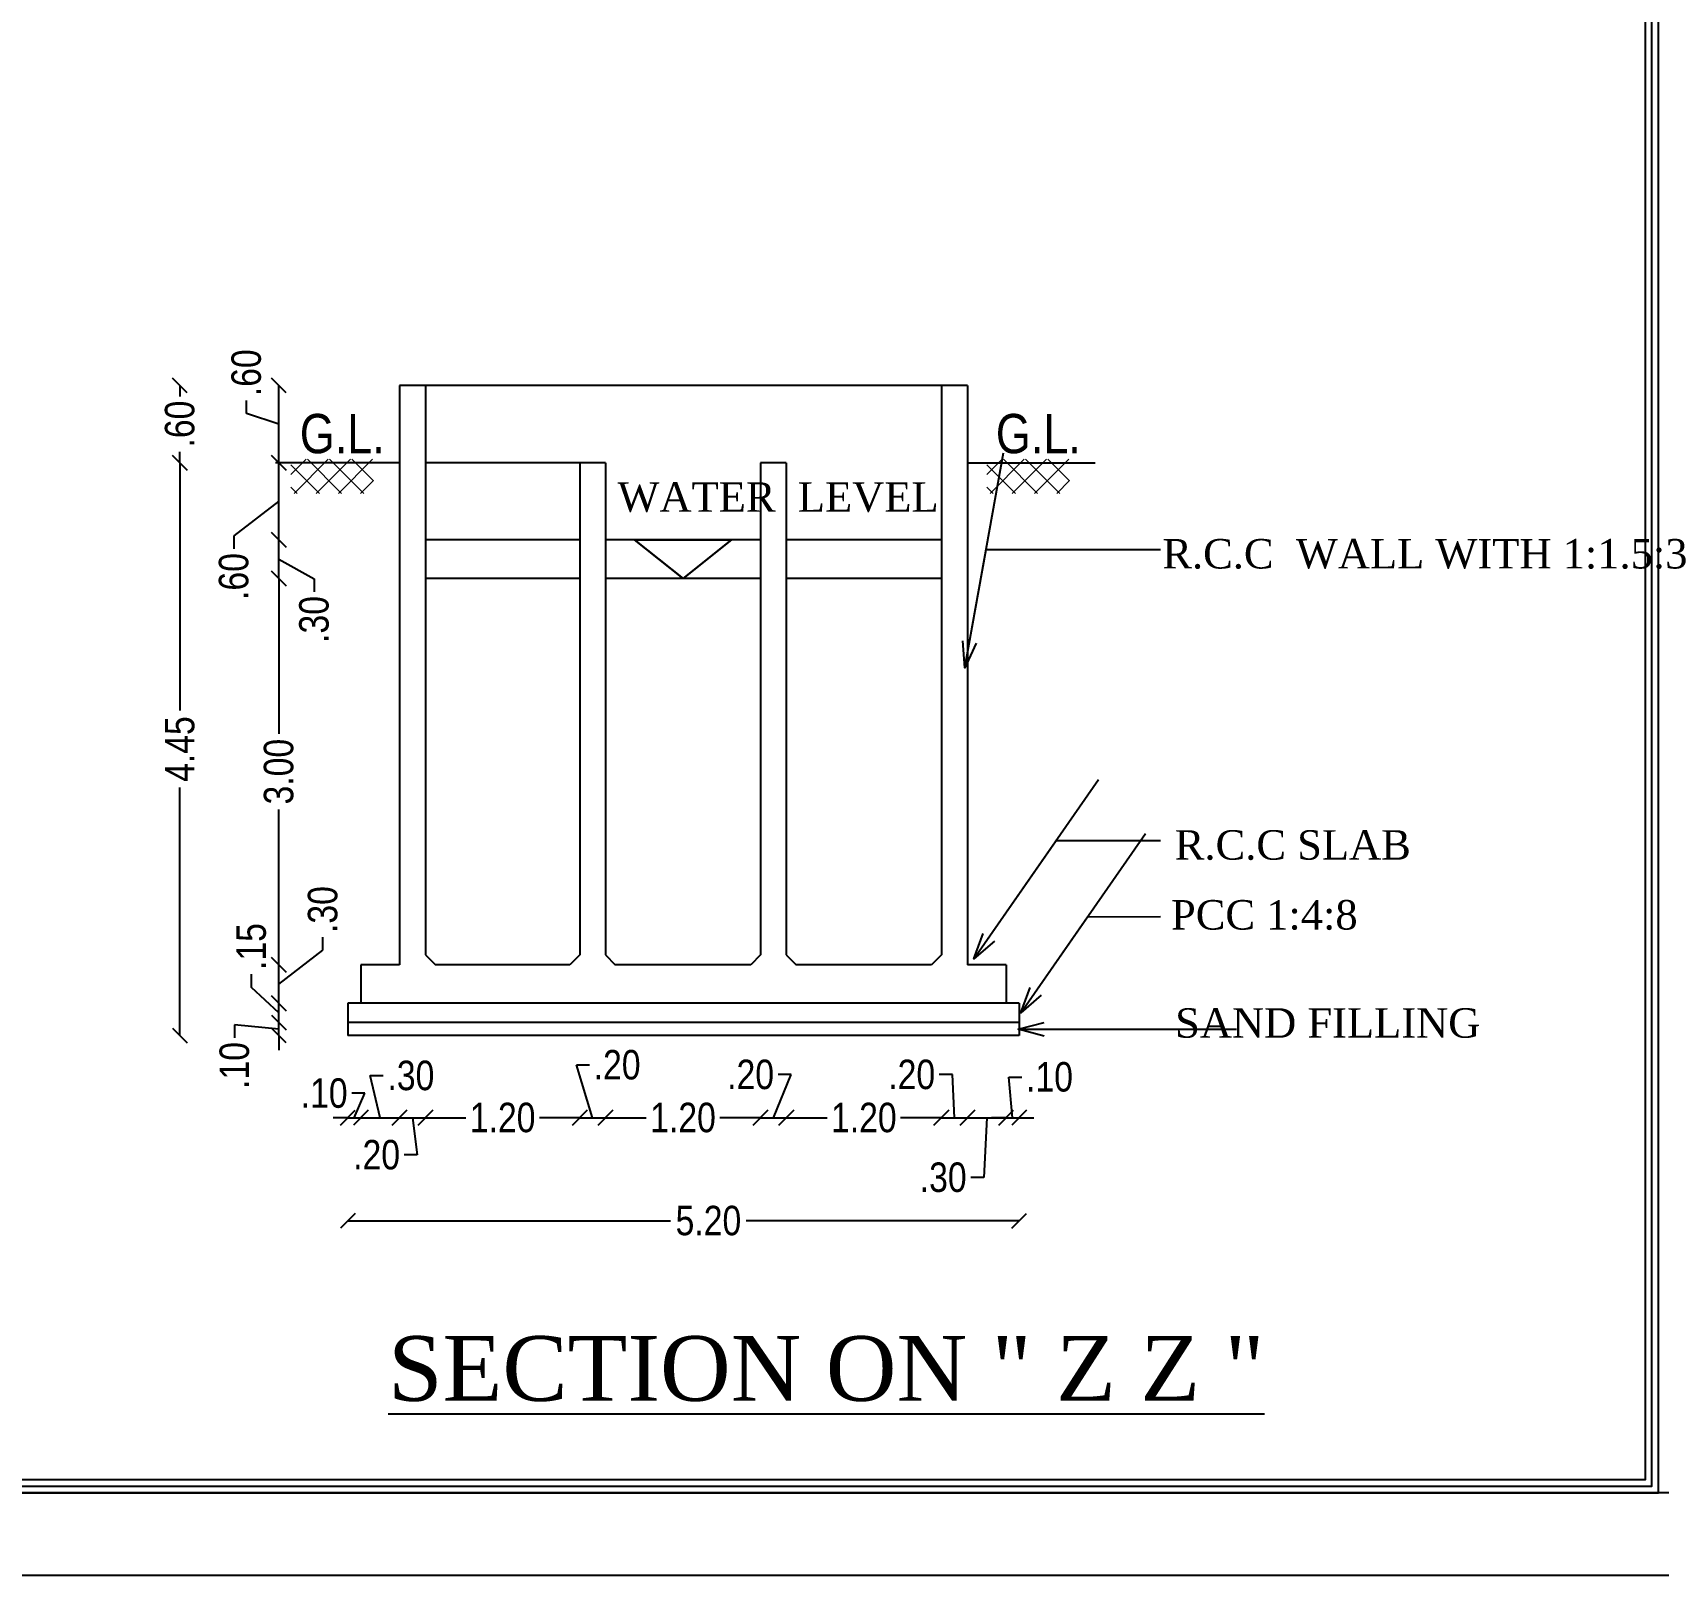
# Model space of a CAD drawing. Header units: metres. Extents: x 605 to 716, y 216 to 296.
# Drawn here: x 633.1 to 640.54, y 216.29 to 223.35 of the extents above; entities that cross this region are included whole.
import ezdxf

# ---------------------------------------------------------------- set-up
doc = ezdxf.new("R2010")
doc.units = ezdxf.units.M
doc.layers.add('Dim', color=3, linetype='Continuous')
doc.layers.add('TEXT', color=7, linetype='Continuous')
for name, color, linetype, lineweight in [('grid', 8, 'Continuous', 13), ('JOINERY', 224, 'Continuous', 30), ('wall', 2, 'Continuous', 18)]:
    doc.layers.add(name, color=color, linetype=linetype, lineweight=lineweight)
doc.styles.add('BOUND1', font='times.ttf')
doc.styles.add('HANDWRITE', font='ARIALN.TTF')
doc.dimstyles.new('APP', dxfattribs={"dimscale": 0, "dimtxt": 9, "dimasz": 4.5, "dimexe": 0.18, "dimexo": 0.0625, "dimgap": 2, "dimtad": 0, "dimlfac": 0.0254, "dimzin": 4, "dimdsep": 46, "dimtxsty": 'HANDWRITE', "dimblk1": 'OBLIQUE', "dimblk2": 'OBLIQUE', "dimsah": 1, "dimcen": 0.09, "dimse1": 1, "dimse2": 1, "dimadec": 0, "dimazin": 0, "dimtfac": 1, "dimtmove": 0, "dimatfit": 3, "dimldrblk": 'OBLIQUE', "dimfxl": 0, "dimtolj": 1, "dimtzin": 0, "dimarcsym": 0})

# ---------------------------------------------------------------- blocks, each defined once
blk = doc.blocks.new('_Oblique')
at = {"color": 0, "linetype": 'ByBlock', "lineweight": -2}
blk.add_line((-0.5, -0.5), (0.5, 0.5), dxfattribs=at)
blk = doc.blocks.new('*D267')
at = {"layer": 'Defpoints', "color": 0}
for p in [(316259.94, -10952.79), (316269.98, -10952.79), (316269.98, -10956.72)]:
    blk.add_point(p, dxfattribs=at)
at = {"layer": 'Dim', "color": 0, "lineweight": -2}
for p, q in [((316259.94, -10952.79), (316259.94, -10948.29)), ((316259.94, -10954.76), (316246.41, -10953.45)), ((316246.41, -10953.45), (316246.41, -10957.45)), ((316259.94, -10956.72), (316259.94, -10952.79)), ((316259.94, -10956.72), (316259.94, -10952.79)), ((316259.94, -10956.72), (316259.94, -10961.22))]:
    blk.add_line(p, q, dxfattribs=at)
at = {"layer": 'Dim', "color": 0, "lineweight": -2, "xscale": 4.5, "yscale": 4.5, "zscale": 4.5}
for p, rotation in [((316259.94, -10952.79), 270), ((316259.94, -10956.72), 90)]:
    blk.add_blockref('_Oblique', p, dxfattribs=dict(at, rotation=rotation))
at = {"layer": 'Dim', "color": 0, "insert": (316246.41, -10965.89), "char_height": 9, "attachment_point": 5, "rotation": 90, "style": 'HANDWRITE'}
blk.add_mtext('\\A1;.10', dxfattribs=at)
blk = doc.blocks.new('*D268')
at = {"layer": 'Defpoints', "color": 0}
for p in [(316259.94, -10946.89), (316269.98, -10946.89), (316269.98, -10952.79)]:
    blk.add_point(p, dxfattribs=at)
at = {"layer": 'Dim', "color": 0, "lineweight": -2}
for p, q in [((316251.57, -10942), (316251.57, -10938)), ((316259.94, -10949.84), (316251.57, -10942)), ((316259.94, -10952.79), (316259.94, -10946.89))]:
    blk.add_line(p, q, dxfattribs=at)
at = {"layer": 'Dim', "color": 0, "lineweight": -2, "xscale": 4.5, "yscale": 4.5, "zscale": 4.5}
for p, rotation in [((316259.94, -10946.89), 90), ((316259.94, -10952.79), 270)]:
    blk.add_blockref('_Oblique', p, dxfattribs=dict(at, rotation=rotation))
at = {"layer": 'Dim', "color": 0, "insert": (316251.57, -10929.53), "char_height": 9, "attachment_point": 5, "rotation": 90, "style": 'HANDWRITE'}
blk.add_mtext('\\A1;.15', dxfattribs=at)
blk = doc.blocks.new('*D269')
at = {"layer": 'Defpoints', "color": 0}
for p in [(316259.94, -10935.08), (316273.91, -10935.08), (316269.98, -10946.89)]:
    blk.add_point(p, dxfattribs=at)
at = {"layer": 'Dim', "color": 0, "lineweight": -2}
for p, q in [((316259.94, -10940.99), (316273.4, -10930.67)), ((316273.4, -10930.67), (316273.4, -10926.67)), ((316259.94, -10946.89), (316259.94, -10935.08))]:
    blk.add_line(p, q, dxfattribs=at)
at = {"layer": 'Dim', "color": 0, "lineweight": -2, "xscale": 4.5, "yscale": 4.5, "zscale": 4.5}
for p, rotation in [((316259.94, -10935.08), 90), ((316259.94, -10946.89), 270)]:
    blk.add_blockref('_Oblique', p, dxfattribs=dict(at, rotation=rotation))
at = {"layer": 'Dim', "color": 0, "insert": (316273.4, -10918.23), "char_height": 9, "attachment_point": 5, "rotation": 90, "style": 'HANDWRITE'}
blk.add_mtext('\\A1;.30', dxfattribs=at)
blk = doc.blocks.new('*D270')
at = {"layer": 'Defpoints', "color": 0}
for p in [(316259.94, -10817.05), (316293.72, -10817.05), (316273.91, -10935.08)]:
    blk.add_point(p, dxfattribs=at)
at = {"layer": 'Dim', "color": 0, "lineweight": -2}
for p, q in [((316259.94, -10817.05), (316259.94, -10864.49)), ((316259.94, -10935.08), (316259.94, -10887.64))]:
    blk.add_line(p, q, dxfattribs=at)
at = {"layer": 'Dim', "color": 0, "lineweight": -2, "xscale": 4.5, "yscale": 4.5, "zscale": 4.5}
for p, rotation in [((316259.94, -10817.05), 90), ((316259.94, -10935.08), 270)]:
    blk.add_blockref('_Oblique', p, dxfattribs=dict(at, rotation=rotation))
at = {"layer": 'Dim', "color": 0, "insert": (316259.94, -10876.07), "char_height": 9, "attachment_point": 5, "rotation": 90, "style": 'HANDWRITE'}
blk.add_mtext('\\A1;3.00', dxfattribs=at)
blk = doc.blocks.new('*D271')
at = {"layer": 'Defpoints', "color": 0}
for p in [(316259.94, -10805.25), (316293.72, -10805.25), (316293.72, -10817.05)]:
    blk.add_point(p, dxfattribs=at)
at = {"layer": 'Dim', "color": 0, "lineweight": -2}
for p, q in [((316259.94, -10817.05), (316259.94, -10805.25)), ((316259.94, -10811.15), (316270.74, -10817.12)), ((316270.74, -10817.12), (316270.74, -10821.12))]:
    blk.add_line(p, q, dxfattribs=at)
at = {"layer": 'Dim', "color": 0, "lineweight": -2, "xscale": 4.5, "yscale": 4.5, "zscale": 4.5}
for p, rotation in [((316259.94, -10805.25), 90), ((316259.94, -10817.05), 270)]:
    blk.add_blockref('_Oblique', p, dxfattribs=dict(at, rotation=rotation))
at = {"layer": 'Dim', "color": 0, "insert": (316270.74, -10829.56), "char_height": 9, "attachment_point": 5, "rotation": 90, "style": 'HANDWRITE'}
blk.add_mtext('\\A1;.30', dxfattribs=at)
blk = doc.blocks.new('*D272')
at = {"layer": 'Defpoints', "color": 0}
for p in [(316259.94, -10781.64), (316293.72, -10781.64), (316293.72, -10805.25)]:
    blk.add_point(p, dxfattribs=at)
at = {"layer": 'Dim', "color": 0, "lineweight": -2}
for p, q in [((316259.94, -10805.25), (316259.94, -10781.64)), ((316259.94, -10793.44), (316246.2, -10804)), ((316246.2, -10804), (316246.2, -10808))]:
    blk.add_line(p, q, dxfattribs=at)
at = {"layer": 'Dim', "color": 0, "lineweight": -2, "xscale": 4.5, "yscale": 4.5, "zscale": 4.5}
for p, rotation in [((316259.94, -10781.64), 90), ((316259.94, -10805.25), 270)]:
    blk.add_blockref('_Oblique', p, dxfattribs=dict(at, rotation=rotation))
at = {"layer": 'Dim', "color": 0, "insert": (316246.2, -10816.43), "char_height": 9, "attachment_point": 5, "rotation": 90, "style": 'HANDWRITE'}
blk.add_mtext('\\A1;.60', dxfattribs=at)
blk = doc.blocks.new('*D273')
at = {"layer": 'Defpoints', "color": 0}
for p in [(316259.94, -10758.03), (316293.72, -10758.03), (316293.72, -10781.64)]:
    blk.add_point(p, dxfattribs=at)
at = {"layer": 'Dim', "color": 0, "lineweight": -2}
for p, q in [((316259.94, -10781.64), (316259.94, -10758.03)), ((316250.04, -10766.59), (316250.04, -10762.59)), ((316259.94, -10769.84), (316250.04, -10766.59))]:
    blk.add_line(p, q, dxfattribs=at)
at = {"layer": 'Dim', "color": 0, "lineweight": -2, "xscale": 4.5, "yscale": 4.5, "zscale": 4.5}
for p, rotation in [((316259.94, -10758.03), 90), ((316259.94, -10781.64), 270)]:
    blk.add_blockref('_Oblique', p, dxfattribs=dict(at, rotation=rotation))
at = {"layer": 'Dim', "color": 0, "insert": (316250.04, -10754.15), "char_height": 9, "attachment_point": 5, "rotation": 90, "style": 'HANDWRITE'}
blk.add_mtext('\\A1;.60', dxfattribs=at)
blk = doc.blocks.new('*D274')
at = {"layer": 'Defpoints', "color": 0}
for p in [(316229.71, -10781.64), (316296.8, -10781.64), (316281.07, -10956.72)]:
    blk.add_point(p, dxfattribs=at)
at = {"layer": 'Dim', "color": 0, "lineweight": -2}
for p, q in [((316229.71, -10781.64), (316229.71, -10857.42)), ((316229.71, -10956.72), (316229.71, -10880.94))]:
    blk.add_line(p, q, dxfattribs=at)
at = {"layer": 'Dim', "color": 0, "lineweight": -2, "xscale": 4.5, "yscale": 4.5, "zscale": 4.5}
for p, rotation in [((316229.71, -10781.64), 90), ((316229.71, -10956.72), 270)]:
    blk.add_blockref('_Oblique', p, dxfattribs=dict(at, rotation=rotation))
at = {"layer": 'Dim', "color": 0, "insert": (316229.71, -10869.18), "char_height": 9, "attachment_point": 5, "rotation": 90, "style": 'HANDWRITE'}
blk.add_mtext('\\A1;4.45', dxfattribs=at)
blk = doc.blocks.new('*D275')
at = {"layer": 'Defpoints', "color": 0}
for p in [(316229.71, -10758.03), (316296.8, -10758.03), (316296.8, -10781.64)]:
    blk.add_point(p, dxfattribs=at)
at = {"layer": 'Dim', "color": 0, "lineweight": -2}
for p, q in [((316229.71, -10758.03), (316229.71, -10761.4)), ((316229.71, -10781.64), (316229.71, -10778.27))]:
    blk.add_line(p, q, dxfattribs=at)
at = {"layer": 'Dim', "color": 0, "lineweight": -2, "xscale": 4.5, "yscale": 4.5, "zscale": 4.5}
for p, rotation in [((316229.71, -10758.03), 90), ((316229.71, -10781.64), 270)]:
    blk.add_blockref('_Oblique', p, dxfattribs=dict(at, rotation=rotation))
at = {"layer": 'Dim', "color": 0, "insert": (316229.71, -10769.84), "char_height": 9, "attachment_point": 5, "rotation": 90, "style": 'HANDWRITE'}
blk.add_mtext('\\A1;.60', dxfattribs=at)
blk = doc.blocks.new('*D255')
at = {"layer": 'Defpoints', "color": 0}
for p in [(316281.07, -10946.89), (316285, -10946.89), (316285, -10981.84)]:
    blk.add_point(p, dxfattribs=at)
at = {"layer": 'grid', "color": 0, "lineweight": -2}
for p, q in [((316286.25, -10974.38), (316282.25, -10974.38)), ((316283.03, -10981.84), (316286.25, -10974.38)), ((316281.07, -10981.84), (316276.57, -10981.84)), ((316281.07, -10981.84), (316285, -10981.84)), ((316281.07, -10981.84), (316285, -10981.84)), ((316285, -10981.84), (316289.5, -10981.84))]:
    blk.add_line(p, q, dxfattribs=at)
at = {"layer": 'grid', "color": 0, "lineweight": -2, "xscale": 4.5, "yscale": 4.5, "zscale": 4.5}
blk.add_blockref('_Oblique', (316281.07, -10981.84), dxfattribs=at)
at = {"layer": 'grid', "color": 0, "lineweight": -2, "xscale": 4.5, "yscale": 4.5, "zscale": 4.5, "rotation": 180}
blk.add_blockref('_Oblique', (316285, -10981.84), dxfattribs=at)
at = {"layer": 'grid', "color": 0, "insert": (316273.82, -10974.38), "char_height": 9, "attachment_point": 5, "style": 'HANDWRITE'}
blk.add_mtext('\\A1;.10', dxfattribs=at)
blk = doc.blocks.new('*D256')
at = {"layer": 'Defpoints', "color": 0}
for p in [(316296.8, -10935.08), (316285, -10946.89), (316296.8, -10981.84)]:
    blk.add_point(p, dxfattribs=at)
at = {"layer": 'grid', "color": 0, "lineweight": -2}
for p, q in [((316290.9, -10981.84), (316287.89, -10968.99)), ((316287.89, -10968.99), (316291.89, -10968.99)), ((316285, -10981.84), (316296.8, -10981.84))]:
    blk.add_line(p, q, dxfattribs=at)
at = {"layer": 'grid', "color": 0, "lineweight": -2, "xscale": 4.5, "yscale": 4.5, "zscale": 4.5, "rotation": 180}
blk.add_blockref('_Oblique', (316285, -10981.84), dxfattribs=at)
at = {"layer": 'grid', "color": 0, "lineweight": -2, "xscale": 4.5, "yscale": 4.5, "zscale": 4.5}
blk.add_blockref('_Oblique', (316296.8, -10981.84), dxfattribs=at)
at = {"layer": 'grid', "color": 0, "insert": (316300.33, -10968.99), "char_height": 9, "attachment_point": 5, "style": 'HANDWRITE'}
blk.add_mtext('\\A1;.30', dxfattribs=at)
blk = doc.blocks.new('*D257')
at = {"layer": 'Defpoints', "color": 0}
for p in [(316304.8, -10917.1), (316296.8, -10935.08), (316304.8, -10981.84)]:
    blk.add_point(p, dxfattribs=at)
at = {"layer": 'grid', "color": 0, "lineweight": -2}
for p, q in [((316296.8, -10981.84), (316304.8, -10981.84)), ((316300.8, -10981.84), (316302.28, -10993.21)), ((316302.28, -10993.21), (316298.28, -10993.21))]:
    blk.add_line(p, q, dxfattribs=at)
at = {"layer": 'grid', "color": 0, "lineweight": -2, "xscale": 4.5, "yscale": 4.5, "zscale": 4.5, "rotation": 180}
blk.add_blockref('_Oblique', (316296.8, -10981.84), dxfattribs=at)
at = {"layer": 'grid', "color": 0, "lineweight": -2, "xscale": 4.5, "yscale": 4.5, "zscale": 4.5}
blk.add_blockref('_Oblique', (316304.8, -10981.84), dxfattribs=at)
at = {"layer": 'grid', "color": 0, "insert": (316289.84, -10993.21), "char_height": 9, "attachment_point": 5, "style": 'HANDWRITE'}
blk.add_mtext('\\A1;.20', dxfattribs=at)
blk = doc.blocks.new('*D258')
at = {"layer": 'Defpoints', "color": 0}
for p in [(316351.92, -10912.75), (316304.8, -10917.1), (316351.92, -10981.84)]:
    blk.add_point(p, dxfattribs=at)
at = {"layer": 'grid', "color": 0, "lineweight": -2}
for p, q in [((316304.8, -10981.84), (316317.14, -10981.84)), ((316351.92, -10981.84), (316339.59, -10981.84))]:
    blk.add_line(p, q, dxfattribs=at)
at = {"layer": 'grid', "color": 0, "lineweight": -2, "xscale": 4.5, "yscale": 4.5, "zscale": 4.5, "rotation": 180}
blk.add_blockref('_Oblique', (316304.8, -10981.84), dxfattribs=at)
at = {"layer": 'grid', "color": 0, "lineweight": -2, "xscale": 4.5, "yscale": 4.5, "zscale": 4.5}
blk.add_blockref('_Oblique', (316351.92, -10981.84), dxfattribs=at)
at = {"layer": 'grid', "color": 0, "insert": (316328.36, -10981.84), "char_height": 9, "attachment_point": 5, "style": 'HANDWRITE'}
blk.add_mtext('\\A1;1.20', dxfattribs=at)
blk = doc.blocks.new('*D259')
at = {"layer": 'Defpoints', "color": 0}
for p in [(316351.92, -10912.75), (316359.79, -10912.75), (316359.79, -10981.84)]:
    blk.add_point(p, dxfattribs=at)
at = {"layer": 'grid', "color": 0, "lineweight": -2}
for p, q in [((316355.86, -10981.84), (316350.9, -10965.71)), ((316350.9, -10965.71), (316354.9, -10965.71)), ((316351.92, -10981.84), (316359.79, -10981.84))]:
    blk.add_line(p, q, dxfattribs=at)
at = {"layer": 'grid', "color": 0, "lineweight": -2, "xscale": 4.5, "yscale": 4.5, "zscale": 4.5, "rotation": 180}
blk.add_blockref('_Oblique', (316351.92, -10981.84), dxfattribs=at)
at = {"layer": 'grid', "color": 0, "lineweight": -2, "xscale": 4.5, "yscale": 4.5, "zscale": 4.5}
blk.add_blockref('_Oblique', (316359.79, -10981.84), dxfattribs=at)
at = {"layer": 'grid', "color": 0, "insert": (316363.34, -10965.71), "char_height": 9, "attachment_point": 5, "style": 'HANDWRITE'}
blk.add_mtext('\\A1;.20', dxfattribs=at)
blk = doc.blocks.new('*D260')
at = {"layer": 'Defpoints', "color": 0}
for p in [(316407.17, -10904.05), (316359.79, -10912.75), (316407.17, -10981.84)]:
    blk.add_point(p, dxfattribs=at)
at = {"layer": 'grid', "color": 0, "lineweight": -2}
for p, q in [((316359.79, -10981.84), (316372.25, -10981.84)), ((316407.17, -10981.84), (316394.71, -10981.84))]:
    blk.add_line(p, q, dxfattribs=at)
at = {"layer": 'grid', "color": 0, "lineweight": -2, "xscale": 4.5, "yscale": 4.5, "zscale": 4.5, "rotation": 180}
blk.add_blockref('_Oblique', (316359.79, -10981.84), dxfattribs=at)
at = {"layer": 'grid', "color": 0, "lineweight": -2, "xscale": 4.5, "yscale": 4.5, "zscale": 4.5}
blk.add_blockref('_Oblique', (316407.17, -10981.84), dxfattribs=at)
at = {"layer": 'grid', "color": 0, "insert": (316383.48, -10981.84), "char_height": 9, "attachment_point": 5, "style": 'HANDWRITE'}
blk.add_mtext('\\A1;1.20', dxfattribs=at)
blk = doc.blocks.new('*D261')
at = {"layer": 'Defpoints', "color": 0}
for p in [(316407.17, -10904.05), (316415.04, -10904.05), (316415.04, -10981.84)]:
    blk.add_point(p, dxfattribs=at)
at = {"layer": 'grid', "color": 0, "lineweight": -2}
for p, q in [((316411.11, -10981.84), (316416.57, -10968.67)), ((316416.57, -10968.67), (316412.57, -10968.67)), ((316407.17, -10981.84), (316415.04, -10981.84))]:
    blk.add_line(p, q, dxfattribs=at)
at = {"layer": 'grid', "color": 0, "lineweight": -2, "xscale": 4.5, "yscale": 4.5, "zscale": 4.5, "rotation": 180}
blk.add_blockref('_Oblique', (316407.17, -10981.84), dxfattribs=at)
at = {"layer": 'grid', "color": 0, "lineweight": -2, "xscale": 4.5, "yscale": 4.5, "zscale": 4.5}
blk.add_blockref('_Oblique', (316415.04, -10981.84), dxfattribs=at)
at = {"layer": 'grid', "color": 0, "insert": (316404.13, -10968.67), "char_height": 9, "attachment_point": 5, "style": 'HANDWRITE'}
blk.add_mtext('\\A1;.20', dxfattribs=at)
blk = doc.blocks.new('*D262')
at = {"layer": 'Defpoints', "color": 0}
for p in [(316462.42, -10900.71), (316415.04, -10904.05), (316462.42, -10981.84)]:
    blk.add_point(p, dxfattribs=at)
at = {"layer": 'grid', "color": 0, "lineweight": -2}
for p, q in [((316415.04, -10981.84), (316427.5, -10981.84)), ((316462.42, -10981.84), (316449.96, -10981.84))]:
    blk.add_line(p, q, dxfattribs=at)
at = {"layer": 'grid', "color": 0, "lineweight": -2, "xscale": 4.5, "yscale": 4.5, "zscale": 4.5, "rotation": 180}
blk.add_blockref('_Oblique', (316415.04, -10981.84), dxfattribs=at)
at = {"layer": 'grid', "color": 0, "lineweight": -2, "xscale": 4.5, "yscale": 4.5, "zscale": 4.5}
blk.add_blockref('_Oblique', (316462.42, -10981.84), dxfattribs=at)
at = {"layer": 'grid', "color": 0, "insert": (316438.73, -10981.84), "char_height": 9, "attachment_point": 5, "style": 'HANDWRITE'}
blk.add_mtext('\\A1;1.20', dxfattribs=at)
blk = doc.blocks.new('*D263')
at = {"layer": 'Defpoints', "color": 0}
for p in [(316462.42, -10900.71), (316470.42, -10900.71), (316470.42, -10981.84)]:
    blk.add_point(p, dxfattribs=at)
at = {"layer": 'grid', "color": 0, "lineweight": -2}
for p, q in [((316465.79, -10968.67), (316461.79, -10968.67)), ((316466.42, -10981.84), (316465.79, -10968.67)), ((316462.42, -10981.84), (316470.42, -10981.84))]:
    blk.add_line(p, q, dxfattribs=at)
at = {"layer": 'grid', "color": 0, "lineweight": -2, "xscale": 4.5, "yscale": 4.5, "zscale": 4.5, "rotation": 180}
blk.add_blockref('_Oblique', (316462.42, -10981.84), dxfattribs=at)
at = {"layer": 'grid', "color": 0, "lineweight": -2, "xscale": 4.5, "yscale": 4.5, "zscale": 4.5}
blk.add_blockref('_Oblique', (316470.42, -10981.84), dxfattribs=at)
at = {"layer": 'grid', "color": 0, "insert": (316453.36, -10968.67), "char_height": 9, "attachment_point": 5, "style": 'HANDWRITE'}
blk.add_mtext('\\A1;.20', dxfattribs=at)
blk = doc.blocks.new('*D264')
at = {"layer": 'Defpoints', "color": 0}
for p in [(316470.42, -10900.71), (316482.23, -10935.08), (316482.23, -10981.84)]:
    blk.add_point(p, dxfattribs=at)
at = {"layer": 'grid', "color": 0, "lineweight": -2}
for p, q in [((316470.42, -10981.84), (316482.23, -10981.84)), ((316476.32, -10981.84), (316475.42, -11000.1)), ((316475.42, -11000.1), (316471.42, -11000.1))]:
    blk.add_line(p, q, dxfattribs=at)
at = {"layer": 'grid', "color": 0, "lineweight": -2, "xscale": 4.5, "yscale": 4.5, "zscale": 4.5, "rotation": 180}
blk.add_blockref('_Oblique', (316470.42, -10981.84), dxfattribs=at)
at = {"layer": 'grid', "color": 0, "lineweight": -2, "xscale": 4.5, "yscale": 4.5, "zscale": 4.5}
blk.add_blockref('_Oblique', (316482.23, -10981.84), dxfattribs=at)
at = {"layer": 'grid', "color": 0, "insert": (316462.98, -11000.1), "char_height": 9, "attachment_point": 5, "style": 'HANDWRITE'}
blk.add_mtext('\\A1;.30', dxfattribs=at)
blk = doc.blocks.new('*D265')
at = {"layer": 'Defpoints', "color": 0}
for p in [(316482.23, -10935.08), (316486.16, -10946.89), (316486.16, -10981.84)]:
    blk.add_point(p, dxfattribs=at)
at = {"layer": 'grid', "color": 0, "lineweight": -2}
for p, q in [((316484.19, -10981.84), (316483.03, -10969.41)), ((316483.03, -10969.41), (316487.03, -10969.41)), ((316482.23, -10981.84), (316477.73, -10981.84)), ((316482.23, -10981.84), (316486.16, -10981.84)), ((316482.23, -10981.84), (316486.16, -10981.84)), ((316486.16, -10981.84), (316490.66, -10981.84))]:
    blk.add_line(p, q, dxfattribs=at)
at = {"layer": 'grid', "color": 0, "lineweight": -2, "xscale": 4.5, "yscale": 4.5, "zscale": 4.5}
blk.add_blockref('_Oblique', (316482.23, -10981.84), dxfattribs=at)
at = {"layer": 'grid', "color": 0, "lineweight": -2, "xscale": 4.5, "yscale": 4.5, "zscale": 4.5, "rotation": 180}
blk.add_blockref('_Oblique', (316486.16, -10981.84), dxfattribs=at)
at = {"layer": 'grid', "color": 0, "insert": (316495.47, -10969.41), "char_height": 9, "attachment_point": 5, "style": 'HANDWRITE'}
blk.add_mtext('\\A1;.10', dxfattribs=at)
blk = doc.blocks.new('*D266')
at = {"layer": 'Defpoints', "color": 0}
for p in [(316281.07, -10956.72), (316486.16, -10956.72), (316486.16, -11013.34)]:
    blk.add_point(p, dxfattribs=at)
at = {"layer": 'grid', "color": 0, "lineweight": -2}
for p, q in [((316281.07, -11013.34), (316379.66, -11013.34)), ((316486.16, -11013.34), (316402.81, -11013.34))]:
    blk.add_line(p, q, dxfattribs=at)
at = {"layer": 'grid', "color": 0, "lineweight": -2, "xscale": 4.5, "yscale": 4.5, "zscale": 4.5, "rotation": 180}
blk.add_blockref('_Oblique', (316281.07, -11013.34), dxfattribs=at)
at = {"layer": 'grid', "color": 0, "lineweight": -2, "xscale": 4.5, "yscale": 4.5, "zscale": 4.5}
blk.add_blockref('_Oblique', (316486.16, -11013.34), dxfattribs=at)
at = {"layer": 'grid', "color": 0, "insert": (316391.24, -11013.34), "char_height": 9, "attachment_point": 5, "style": 'HANDWRITE'}
blk.add_mtext('\\A1;5.20', dxfattribs=at)
blk = doc.blocks.new('FVXV')
at = {"layer": 'grid'}
h = blk.add_hatch(dxfattribs=at)
h.set_pattern_fill('NET', color=256, scale=38.4, angle=45, style=0)
h.set_pattern_definition([(45, (314547.528, -11655.8666), (-3.394113, 3.394113), []), (135, (314547.528, -11655.8666), (-3.394113, -3.394113), [])])
h.paths.add_polyline_path([(316288.913, -10780.572), (316263.606, -10780.572), (316263.606, -10791.028), (316288.913, -10791.028)])
h = blk.add_hatch(dxfattribs=at)
h.set_pattern_fill('NET', color=256, scale=38.4, angle=45, style=0)
h.set_pattern_definition([(45, (314760.2293, -11655.8666), (-3.394113, 3.394113), []), (135, (314760.2293, -11655.8666), (-3.394113, -3.394113), [])])
h.paths.add_polyline_path([(316501.615, -10780.572), (316476.307, -10780.572), (316476.307, -10791.028), (316501.615, -10791.028)])
at = {"color": 2}
blk.add_line((316677.554, -11077.785), (316677.554, -10153.33), dxfattribs=at)
for points in [[(316681.554, -10153.33), (315670.472, -10153.33), (315670.472, -11096.474), (316681.554, -11096.474)], [(316679.554, -10155.33), (315672.472, -10155.33), (315672.472, -11094.474), (316679.554, -11094.474)], [(316677.554, -10157.33), (315674.472, -10157.33), (315674.472, -11092.474), (316677.554, -11092.474)]]:
    blk.add_lwpolyline(points, close=True, dxfattribs=at)
at = {"layer": 'JOINERY'}
for p, q in [((316383.482, -10805.248), (316368.67, -10805.248)), ((316368.67, -10805.248), (316383.482, -10817.051)), ((316383.482, -10805.248), (316398.293, -10805.248)), ((316398.293, -10805.248), (316383.482, -10817.051))]:
    blk.add_line(p, q, dxfattribs=at)
at = {"layer": 'wall', "lineweight": -2}
for p, q in [((316296.803, -10758.035), (316296.803, -10935.084)), ((316470.422, -10758.035), (316296.803, -10758.035)), ((316304.803, -10758.035), (316304.803, -10932.084)), ((316462.422, -10758.035), (316462.422, -10932.084)), ((316470.422, -10758.035), (316470.422, -10935.084)), ((316296.803, -10781.641), (316258.911, -10781.641)), ((316359.791, -10781.641), (316304.803, -10781.641)), ((316351.922, -10781.641), (316351.922, -10932.084)), ((316359.791, -10781.641), (316359.791, -10932.084)), ((316407.172, -10781.641), (316407.172, -10932.084)), ((316415.041, -10781.641), (316407.172, -10781.641)), ((316415.041, -10781.641), (316415.041, -10932.084)), ((316470.422, -10781.641), (316509.441, -10781.641)), ((316351.922, -10805.248), (316304.803, -10805.248)), ((316407.172, -10805.248), (316359.791, -10805.248)), ((316462.422, -10805.248), (316415.041, -10805.248)), ((316351.922, -10817.051), (316304.803, -10817.051)), ((316407.172, -10817.051), (316359.791, -10817.051)), ((316462.422, -10817.051), (316415.041, -10817.051)), ((316285, -10935.084), (316285, -10946.887)), ((316296.803, -10935.084), (316285, -10935.084)), ((316304.803, -10932.084), (316307.803, -10935.084)), ((316348.922, -10935.084), (316307.803, -10935.084)), ((316351.922, -10932.084), (316348.922, -10935.084)), ((316359.791, -10932.084), (316362.791, -10935.084)), ((316404.172, -10935.084), (316362.791, -10935.084)), ((316407.172, -10932.084), (316404.172, -10935.084)), ((316415.041, -10932.084), (316418.041, -10935.084)), ((316459.422, -10935.084), (316418.041, -10935.084)), ((316462.422, -10932.084), (316459.422, -10935.084)), ((316482.225, -10935.084), (316470.422, -10935.084)), ((316482.225, -10935.084), (316482.225, -10946.887)), ((316281.066, -10946.887), (316281.066, -10956.723)), ((316486.16, -10946.887), (316281.066, -10946.887)), ((316486.16, -10946.887), (316486.16, -10956.723)), ((316486.16, -10952.789), (316281.066, -10952.789)), ((316486.16, -10956.723), (316281.066, -10956.723))]:
    blk.add_line(p, q, dxfattribs=at)
at = {"layer": 'TEXT'}
for s, height, style, p in [('G.L.', 12, 'HANDWRITE', (316266.362, -10778.745)), ('G.L.', 12, 'HANDWRITE', (316479.063, -10778.745)), ('WATER  LEVEL', 9, 'BOUND1', (316363.449, -10796.626)), ('R.C.C  WALL WITH 1:1.5:3', 9, 'BOUND1', (316529.947, -10813.967)), ('R.C.C SLAB', 9, 'BOUND1', (316533.745, -10902.963)), ('PCC 1:4:8', 9, 'BOUND1', (316532.591, -10924.334)), ('SAND FILLING', 9, 'BOUND1', (316533.858, -10957.387)), ('%%USECTION ON " Z Z "', 19.8, 'BOUND1', (316293.376, -11068.386))]:
    blk.add_text(s, height=height, dxfattribs=dict(at, style=style)).set_placement(p)
at = {"layer": 'Dim'}
for base, p1, p2, picture, middle in [((316259.935, -10758.035), (316293.717, -10781.641), (316293.717, -10758.035), '*D273', (316250.042, -10760.59)), ((316259.935, -10781.641), (316293.717, -10805.248), (316293.717, -10781.641), '*D272', (316246.203, -10809.998)), ((316259.935, -10805.248), (316293.717, -10817.051), (316293.717, -10805.248), '*D271', (316270.742, -10823.122)), ((316259.935, -10935.084), (316269.98, -10946.887), (316273.914, -10935.084), '*D269', (316273.396, -10924.667)), ((316259.935, -10946.887), (316269.98, -10952.789), (316269.98, -10946.887), '*D268', (316251.569, -10936.005)), ((316259.935, -10952.789), (316269.98, -10956.723), (316269.98, -10952.789), '*D267', (316246.406, -10959.452))]:
    dim = blk.add_linear_dim(base=base, p1=p1, p2=p2, angle=90, dimstyle='APP', override={"dimscale": 1, "dimtmove": 1}, dxfattribs=at)
    dim.commit()
    dim.dimension.update_dxf_attribs({"geometry": picture, "text_midpoint": middle, "dimtype": 128})
for base, p1, p2, override, picture, middle in [((316229.707, -10758.035), (316296.803, -10781.641), (316296.803, -10758.035), {"dimscale": 1, "dimtmove": 1}, '*D275', (316229.707, -10769.838)), ((316229.707, -10781.641), (316281.066, -10956.723), (316296.803, -10781.641), {"dimscale": 1}, '*D274', (316229.707, -10869.182)), ((316259.935, -10817.051), (316273.914, -10935.084), (316293.717, -10817.051), {"dimscale": 1, "dimtmove": 1}, '*D270', (316259.935, -10876.067))]:
    dim = blk.add_linear_dim(base=base, p1=p1, p2=p2, angle=90, dimstyle='APP', override=override, dxfattribs=at)
    dim.commit()
    dim.dimension.update_dxf_attribs({"geometry": picture, "text_midpoint": middle})
at = {"layer": 'grid'}
for base, p1, p2, picture, middle in [((316462.422, -10981.841), (316415.041, -10904.053), (316462.422, -10900.707), '*D262', (316438.732, -10981.841)), ((316407.172, -10981.841), (316359.791, -10912.754), (316407.172, -10904.053), '*D260', (316383.482, -10981.841)), ((316351.922, -10981.841), (316304.803, -10917.104), (316351.922, -10912.754), '*D258', (316328.363, -10981.841))]:
    dim = blk.add_linear_dim(base=base, p1=p1, p2=p2, dimstyle='APP', override={"dimscale": 1, "dimtmove": 1, "dimfxl": 0.18}, dxfattribs=at)
    dim.commit()
    dim.dimension.update_dxf_attribs({"geometry": picture, "text_midpoint": middle})
for base, p1, p2, picture, middle in [((316470.422, -10981.841), (316462.422, -10900.707), (316470.422, -10900.707), '*D263', (316459.793, -10968.673)), ((316482.225, -10981.841), (316470.422, -10900.707), (316482.225, -10935.084), '*D264', (316469.415, -11000.101)), ((316415.041, -10981.841), (316407.172, -10904.053), (316415.041, -10904.053), '*D261', (316410.569, -10968.673)), ((316359.791, -10981.841), (316351.922, -10912.754), (316359.791, -10912.754), '*D259', (316356.904, -10965.715)), ((316304.803, -10981.841), (316296.803, -10935.084), (316304.803, -10917.104), '*D257', (316296.278, -10993.208)), ((316296.803, -10981.841), (316285, -10946.887), (316296.803, -10935.084), '*D256', (316293.891, -10968.993)), ((316486.16, -10981.841), (316482.225, -10935.084), (316486.16, -10946.887), '*D265', (316489.031, -10969.412)), ((316285, -10981.841), (316281.066, -10946.887), (316285, -10946.887), '*D255', (316280.252, -10974.38))]:
    dim = blk.add_linear_dim(base=base, p1=p1, p2=p2, dimstyle='APP', override={"dimscale": 1, "dimtmove": 1, "dimfxl": 0.18}, dxfattribs=at)
    dim.commit()
    dim.dimension.update_dxf_attribs({"geometry": picture, "text_midpoint": middle, "dimtype": 128})
dim = blk.add_linear_dim(base=(316486.16, -11013.342), p1=(316281.066, -10956.723), p2=(316486.16, -10956.723), text='5.20', dimstyle='APP', override={"dimscale": 1, "dimfxl": 0.18}, dxfattribs=at)
dim.commit()
dim.dimension.update_dxf_attribs({"geometry": '*D266', "text_midpoint": (316391.237, -11013.342), "dimtype": 128})
at = {"layer": 'Dim'}
for points in [[(316469.618, -10844.303), (316476.104, -10808.141), (316529.415, -10808.141)], [(316472.342, -10933.299), (316497.519, -10897.136), (316529.415, -10897.136)], [(316486.667, -10949.794), (316507.082, -10920.472), (316529.415, -10920.31)], [(316485.842, -10954.806), (316531.246, -10954.806)]]:
    blk.add_leader(points, dimstyle='APP', override={"dimscale": 1, "dimasz": 8, "dimldrblk": 'Open30'}, dxfattribs=at)

msp = doc.modelspace()

# ---------------------------------------------------------------- linework, layer by layer
for points in [[(604.6372, 295.5803), (716.4658, 295.5803), (716.4658, 216.2875), (604.6372, 216.2875)], [(605.0161, 295.2013), (716.0868, 295.2013), (716.0868, 216.6665), (605.0161, 216.6665)]]:
    msp.add_lwpolyline(points, close=True)

# ---------------------------------------------------------------- block references
at = {"xscale": 0.0149789022267586, "yscale": 0.0149789022267586, "zscale": 0.0149789022267586}
msp.add_blockref('FVXV', (-4103.0003, 382.8795), dxfattribs=at)

doc.saveas('drawing.dxf')
